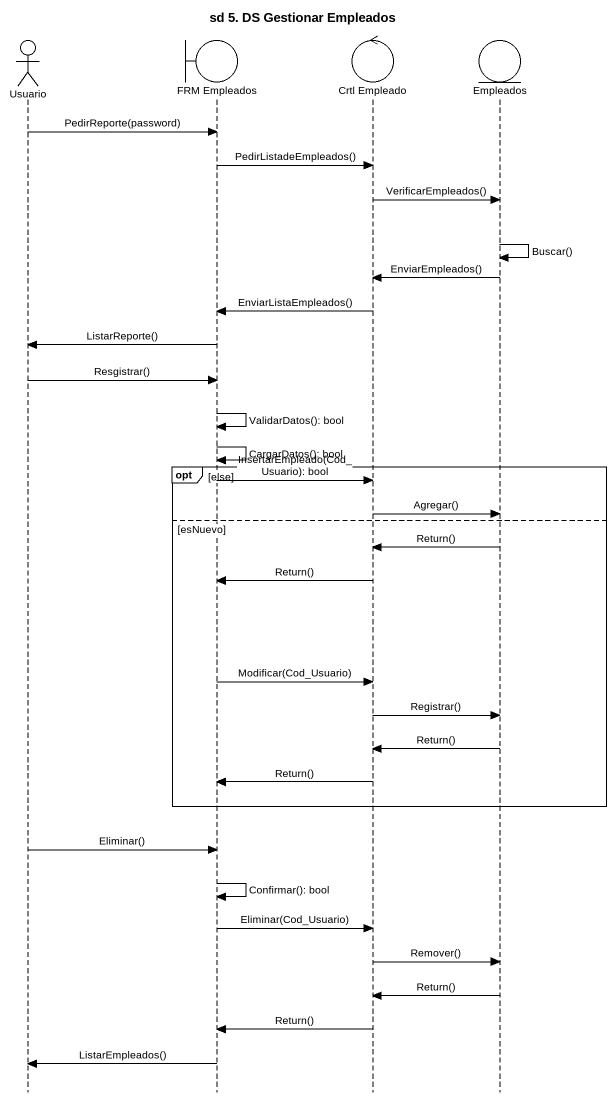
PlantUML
@startuml
title sd 5. DS Gestionar Empleados
hide footbox
actor Usuario
boundary "FRM Empleados" as FRM_Empleados
control "Crtl Empleado" as Crtl_Empleado
entity Empleados

Usuario -> FRM_Empleados : PedirReporte(password)
FRM_Empleados -> Crtl_Empleado : PedirListadeEmpleados()
Crtl_Empleado -> Empleados : VerificarEmpleados()
Empleados -> Empleados : Buscar()
Empleados -> Crtl_Empleado : EnviarEmpleados()
Crtl_Empleado -> FRM_Empleados : EnviarListaEmpleados()
FRM_Empleados -> Usuario : ListarReporte()
Usuario -> FRM_Empleados : Resgistrar()
FRM_Empleados -> FRM_Empleados : ValidarDatos(): bool
FRM_Empleados -> FRM_Empleados : CargarDatos(): bool
opt else
  FRM_Empleados -> Crtl_Empleado : InsertarEmpleado(Cod_Usuario): bool
  Crtl_Empleado -> Empleados : Agregar()
else esNuevo
  Empleados -> Crtl_Empleado : Return()
  Crtl_Empleado -> FRM_Empleados : Return()
  FRM_Empleados -> Crtl_Empleado : Modificar(Cod_Usuario)
  Crtl_Empleado -> Empleados : Registrar()
  Empleados -> Crtl_Empleado : Return()
  Crtl_Empleado -> FRM_Empleados : Return()
end
Usuario -> FRM_Empleados : Eliminar()
FRM_Empleados -> FRM_Empleados : Confirmar(): bool
FRM_Empleados -> Crtl_Empleado : Eliminar(Cod_Usuario)
Crtl_Empleado -> Empleados : Remover()
Empleados -> Crtl_Empleado : Return()
Crtl_Empleado -> FRM_Empleados : Return()
FRM_Empleados -> Usuario : ListarEmpleados()
@enduml
